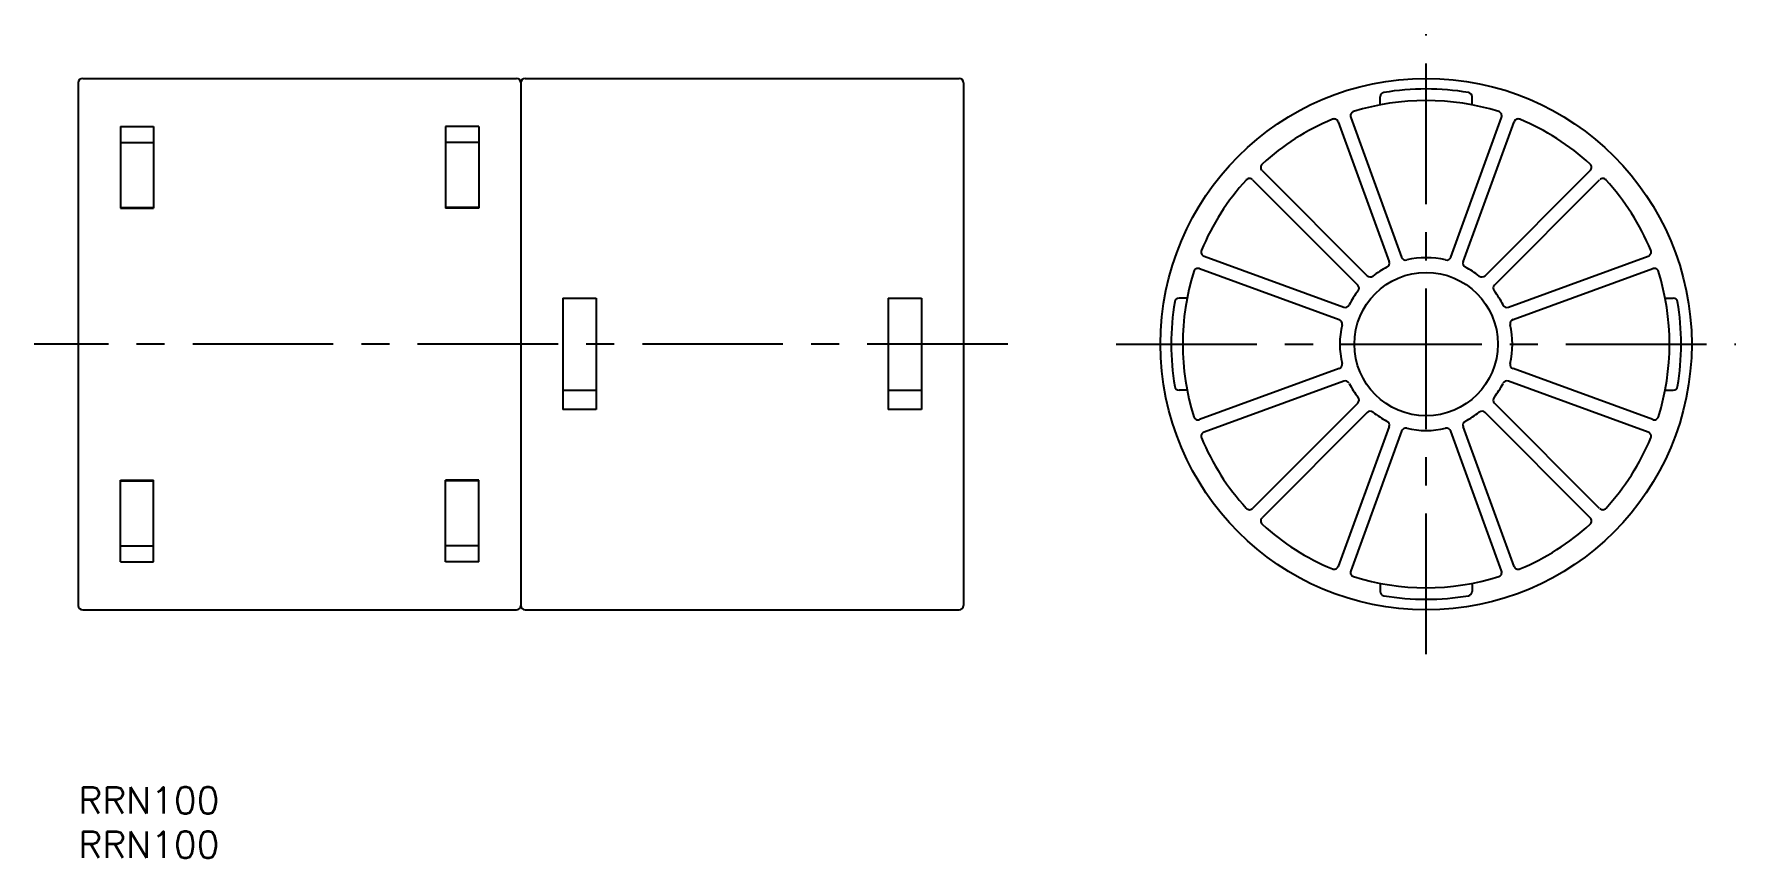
# Model space of a CAD drawing. Extents: x -5 to 187, y -8 to 85.
import ezdxf

# ---------------------------------------------------------------- set-up
doc = ezdxf.new("R2010")
doc.units = 0
doc.header["$LTSCALE"] = 0.5
doc.linetypes.add('CENTER', pattern=[50.8, 31.75, -6.35, 6.35, -6.35])
for name, color, linetype in [('MSM_CENTER', 1, 'CENTER'), ('MSM_CONTINUOUS', 7, 'CONTINUOUS'), ('MSM_PART_NUMBER', 7, 'CONTINUOUS')]:
    doc.layers.add(name, color=color, linetype=linetype)
doc.styles.get("Standard").update_dxf_attribs({"font": 'txt.shx', "height": 3, "bigfont": 'bigfont.shx'})

# ---------------------------------------------------------------- blocks, each defined once
blk = doc.blocks.new('*U1')
at = {"layer": 'MSM_PART_NUMBER'}
blk.add_text('RRN100', height=3, dxfattribs=at).set_placement((0, -3))
blk = doc.blocks.new('*U2')
at = {"layer": 'MSM_PART_NUMBER'}
blk.add_text('RRN100', height=3, dxfattribs=at).set_placement((0, -8))

msp = doc.modelspace()

# ---------------------------------------------------------------- linework, layer by layer
at = {"layer": 'MSM_CENTER'}
for p, q in [((152.26, 15), (152.26, 85)), ((105, 50), (-5, 50)), ((117.26, 50), (187.26, 50))]:
    msp.add_line(p, q, dxfattribs=at)
at = {"layer": 'MSM_CONTINUOUS'}
for p, q in [((0, 79.5), (0, 20.5)), ((0.5, 80), (49.5, 80)), ((50, 79.5), (50, 20.5)), ((50.5, 80), (99.5, 80)), ((100, 79.5), (100, 20.5)), ((147.06, 77), (147.06, 77.91)), ((157.46, 77), (157.46, 77.91)), ((142.33, 75.09), (148.08, 59.3)), ((143.74, 75.6), (149.49, 59.82)), ((155.04, 59.82), (160.78, 75.6)), ((156.45, 59.3), (162.19, 75.09)), ((4.75, 74.57), (8.5, 74.57)), ((4.75, 74.57), (4.75, 65.34)), ((8.5, 74.57), (8.5, 65.34)), ((41.5, 74.57), (41.5, 65.34)), ((45.25, 74.57), (41.5, 74.57)), ((45.25, 74.57), (45.25, 65.34)), ((4.75, 72.77), (8.5, 72.77)), ((45.25, 72.77), (41.5, 72.77)), ((133.72, 69.6), (145.6, 57.72)), ((158.93, 57.72), (170.8, 69.6)), ((132.66, 68.54), (144.54, 56.66)), ((159.99, 56.66), (171.86, 68.54)), ((4.75, 65.42), (8.5, 65.42)), ((45.25, 65.42), (41.5, 65.42)), ((4.75, 65.34), (8.5, 65.34)), ((45.25, 65.34), (41.5, 65.34)), ((127.17, 59.93), (142.96, 54.18)), ((161.57, 54.18), (177.35, 59.93)), ((126.66, 58.52), (142.45, 52.77)), ((162.08, 52.77), (177.86, 58.52)), ((54.75, 55.2), (54.75, 42.62)), ((54.75, 55.2), (58.5, 55.2)), ((58.5, 55.2), (58.5, 42.62)), ((91.5, 55.2), (91.5, 42.62)), ((91.5, 55.2), (95.25, 55.2)), ((95.25, 55.2), (95.25, 42.62)), ((125.26, 55.2), (124.35, 55.2)), ((179.27, 55.2), (180.17, 55.2)), ((142.45, 47.23), (126.66, 41.48)), ((177.86, 41.48), (162.08, 47.23)), ((54.75, 44.8), (58.5, 44.8)), ((91.5, 44.8), (95.25, 44.8)), ((125.26, 44.8), (124.35, 44.8)), ((142.96, 45.82), (127.17, 40.07)), ((177.35, 40.07), (161.57, 45.82)), ((179.27, 44.8), (180.17, 44.8)), ((58.5, 42.62), (54.75, 42.62)), ((95.25, 42.62), (91.5, 42.62)), ((144.54, 43.34), (132.66, 31.46)), ((171.86, 31.46), (159.99, 43.34)), ((145.6, 42.28), (133.72, 30.4)), ((148.08, 40.7), (142.33, 24.91)), ((162.19, 24.91), (156.45, 40.7)), ((170.8, 30.4), (158.93, 42.28)), ((149.49, 40.18), (143.74, 24.4)), ((160.78, 24.4), (155.04, 40.18)), ((4.75, 34.66), (8.5, 34.66)), ((4.75, 25.43), (4.75, 34.66)), ((8.5, 25.43), (8.5, 34.66)), ((45.25, 34.66), (41.5, 34.66)), ((41.5, 25.43), (41.5, 34.66)), ((45.25, 25.43), (45.25, 34.66)), ((4.75, 34.58), (8.5, 34.58)), ((45.25, 34.58), (41.5, 34.58)), ((4.75, 27.23), (8.5, 27.23)), ((45.25, 27.23), (41.5, 27.23)), ((4.75, 25.43), (8.5, 25.43)), ((45.25, 25.43), (41.5, 25.43)), ((147.06, 23), (147.06, 22.09)), ((157.46, 23), (157.46, 22.09)), ((0.5, 20), (49.5, 20)), ((50.5, 20), (99.5, 20))]:
    msp.add_line(p, q, dxfattribs=at)
for radius in [30, 8.1]:
    msp.add_circle((152.26, 50), radius, dxfattribs=at)
for centre, radius, start, end in [((0.5, 79.5), 0.5, 90, 180), ((49.5, 79.5), 0.5, 0, 90), ((50.5, 79.5), 0.5, 90, 180), ((99.5, 79.5), 0.5, 0, 90), ((152.26, 50), 27.5, 72.6535, 107.3465), ((147.56, 77.91), 0.5, 99.5598, 180), ((152.26, 50), 28.8, 80.4402, 99.5598), ((156.96, 77.91), 0.5, 360, 80.4402), ((152.26, 50), 27.5, 112.6535, 132.3465), ((141.86, 74.92), 0.5, 20, 112.6535), ((144.21, 75.77), 0.5, 107.3465, 200), ((160.31, 75.77), 0.5, 340, 72.6535), ((162.66, 74.92), 0.5, 67.3465, 160), ((152.26, 50), 27.5, 47.6535, 67.3465), ((134.07, 69.96), 0.5, 132.3465, 225), ((170.45, 69.96), 0.5, 315, 47.6535), ((152.26, 50), 27.5, 137.6535, 157.3465), ((132.31, 68.19), 0.5, 45, 137.6535), ((172.22, 68.19), 0.5, 42.3465, 135), ((152.26, 50), 27.5, 22.6535, 42.3465), ((127.34, 60.4), 0.5, 157.3465, 250), ((149.96, 59.99), 0.5, 200, 282.9953), ((152.26, 50), 9.75, 77.0047, 102.9953), ((154.57, 59.99), 0.5, 257.0047, 340), ((177.18, 60.4), 0.5, 290, 22.6535), ((152.26, 50), 27.5, 162.6535, 197.3465), ((126.49, 58.05), 0.5, 70, 162.6535), ((145.95, 58.08), 0.5, 225, 307.9953), ((152.26, 50), 9.75, 117.0047, 127.9953), ((147.61, 59.13), 0.5, 297.0047, 20), ((156.92, 59.13), 0.5, 160, 242.9953), ((152.26, 50), 9.75, 52.0047, 62.9953), ((158.57, 58.08), 0.5, 232.0047, 315), ((178.03, 58.05), 0.5, 17.3465, 110), ((152.26, 50), 27.5, 342.6535, 17.3465), ((152.26, 50), 9.75, 142.0047, 152.9953), ((144.18, 56.31), 0.5, 322.0047, 45), ((160.34, 56.31), 0.5, 135, 217.9953), ((152.26, 50), 9.75, 27.0047, 37.9953), ((152.26, 50), 28.8, 170.4402, 189.5598), ((124.35, 54.7), 0.5, 90, 170.4402), ((143.13, 54.65), 0.5, 250, 332.9953), ((161.39, 54.65), 0.5, 207.0047, 290), ((180.17, 54.7), 0.5, 9.5598, 90), ((152.26, 50), 28.8, 350.4402, 9.5598), ((142.27, 52.3), 0.5, 347.0047, 70), ((152.26, 50), 9.75, 167.0047, 192.9953), ((162.25, 52.3), 0.5, 110, 192.9953), ((152.26, 50), 9.75, 347.0047, 12.9953), ((142.27, 47.7), 0.5, 290, 12.9953), ((162.25, 47.7), 0.5, 167.0047, 250), ((124.35, 45.3), 0.5, 189.5598, 270), ((143.13, 45.35), 0.5, 27.0047, 110), ((152.26, 50), 9.75, 207.0047, 217.9953), ((152.26, 50), 9.75, 322.0047, 332.9953), ((161.39, 45.35), 0.5, 70, 152.9953), ((180.17, 45.3), 0.5, 270, 350.4402), ((144.18, 43.69), 0.5, 315, 37.9953), ((145.95, 41.92), 0.5, 52.0047, 135), ((152.26, 50), 9.75, 232.0047, 242.9953), ((152.26, 50), 9.75, 297.0047, 307.9953), ((158.57, 41.92), 0.5, 45, 127.9953), ((160.34, 43.69), 0.5, 142.0047, 225), ((126.49, 41.95), 0.5, 197.3465, 290), ((147.61, 40.87), 0.5, 340, 62.9953), ((149.96, 40.01), 0.5, 77.0047, 160), ((152.26, 50), 9.75, 257.0047, 282.9953), ((154.57, 40.01), 0.5, 20, 102.9953), ((156.92, 40.87), 0.5, 117.0047, 200), ((178.03, 41.95), 0.5, 250, 342.6535), ((127.34, 39.6), 0.5, 110, 202.6535), ((152.26, 50), 27.5, 202.6535, 222.3465), ((152.26, 50), 27.5, 317.6535, 337.3465), ((177.18, 39.6), 0.5, 337.3465, 70), ((132.31, 31.81), 0.5, 222.3465, 315), ((172.22, 31.81), 0.5, 225, 317.6535), ((134.07, 30.04), 0.5, 135, 227.6535), ((152.26, 50), 27.5, 227.6535, 247.3465), ((152.26, 50), 27.5, 292.6535, 312.3465), ((170.45, 30.04), 0.5, 312.3465, 45), ((141.86, 25.08), 0.5, 247.3465, 340), ((144.21, 24.23), 0.5, 160, 252.6535), ((152.26, 50), 27.5, 252.6535, 287.3465), ((160.31, 24.23), 0.5, 287.3465, 20), ((162.66, 25.08), 0.5, 200, 292.6535), ((147.56, 22.09), 0.5, 180, 260.4402), ((152.26, 50), 28.8, 260.4402, 279.5598), ((156.96, 22.09), 0.5, 279.5598, 0), ((0.5, 20.5), 0.5, 180, 270), ((49.5, 20.5), 0.5, 270, 0), ((50.5, 20.5), 0.5, 180, 270), ((99.5, 20.5), 0.5, 270, 0)]:
    msp.add_arc(centre, radius, start, end, dxfattribs=at)

# ---------------------------------------------------------------- block references
for name in ['*U1', '*U2']:
    msp.add_blockref(name, (0, 0), dxfattribs=at)

doc.saveas('drawing.dxf')
